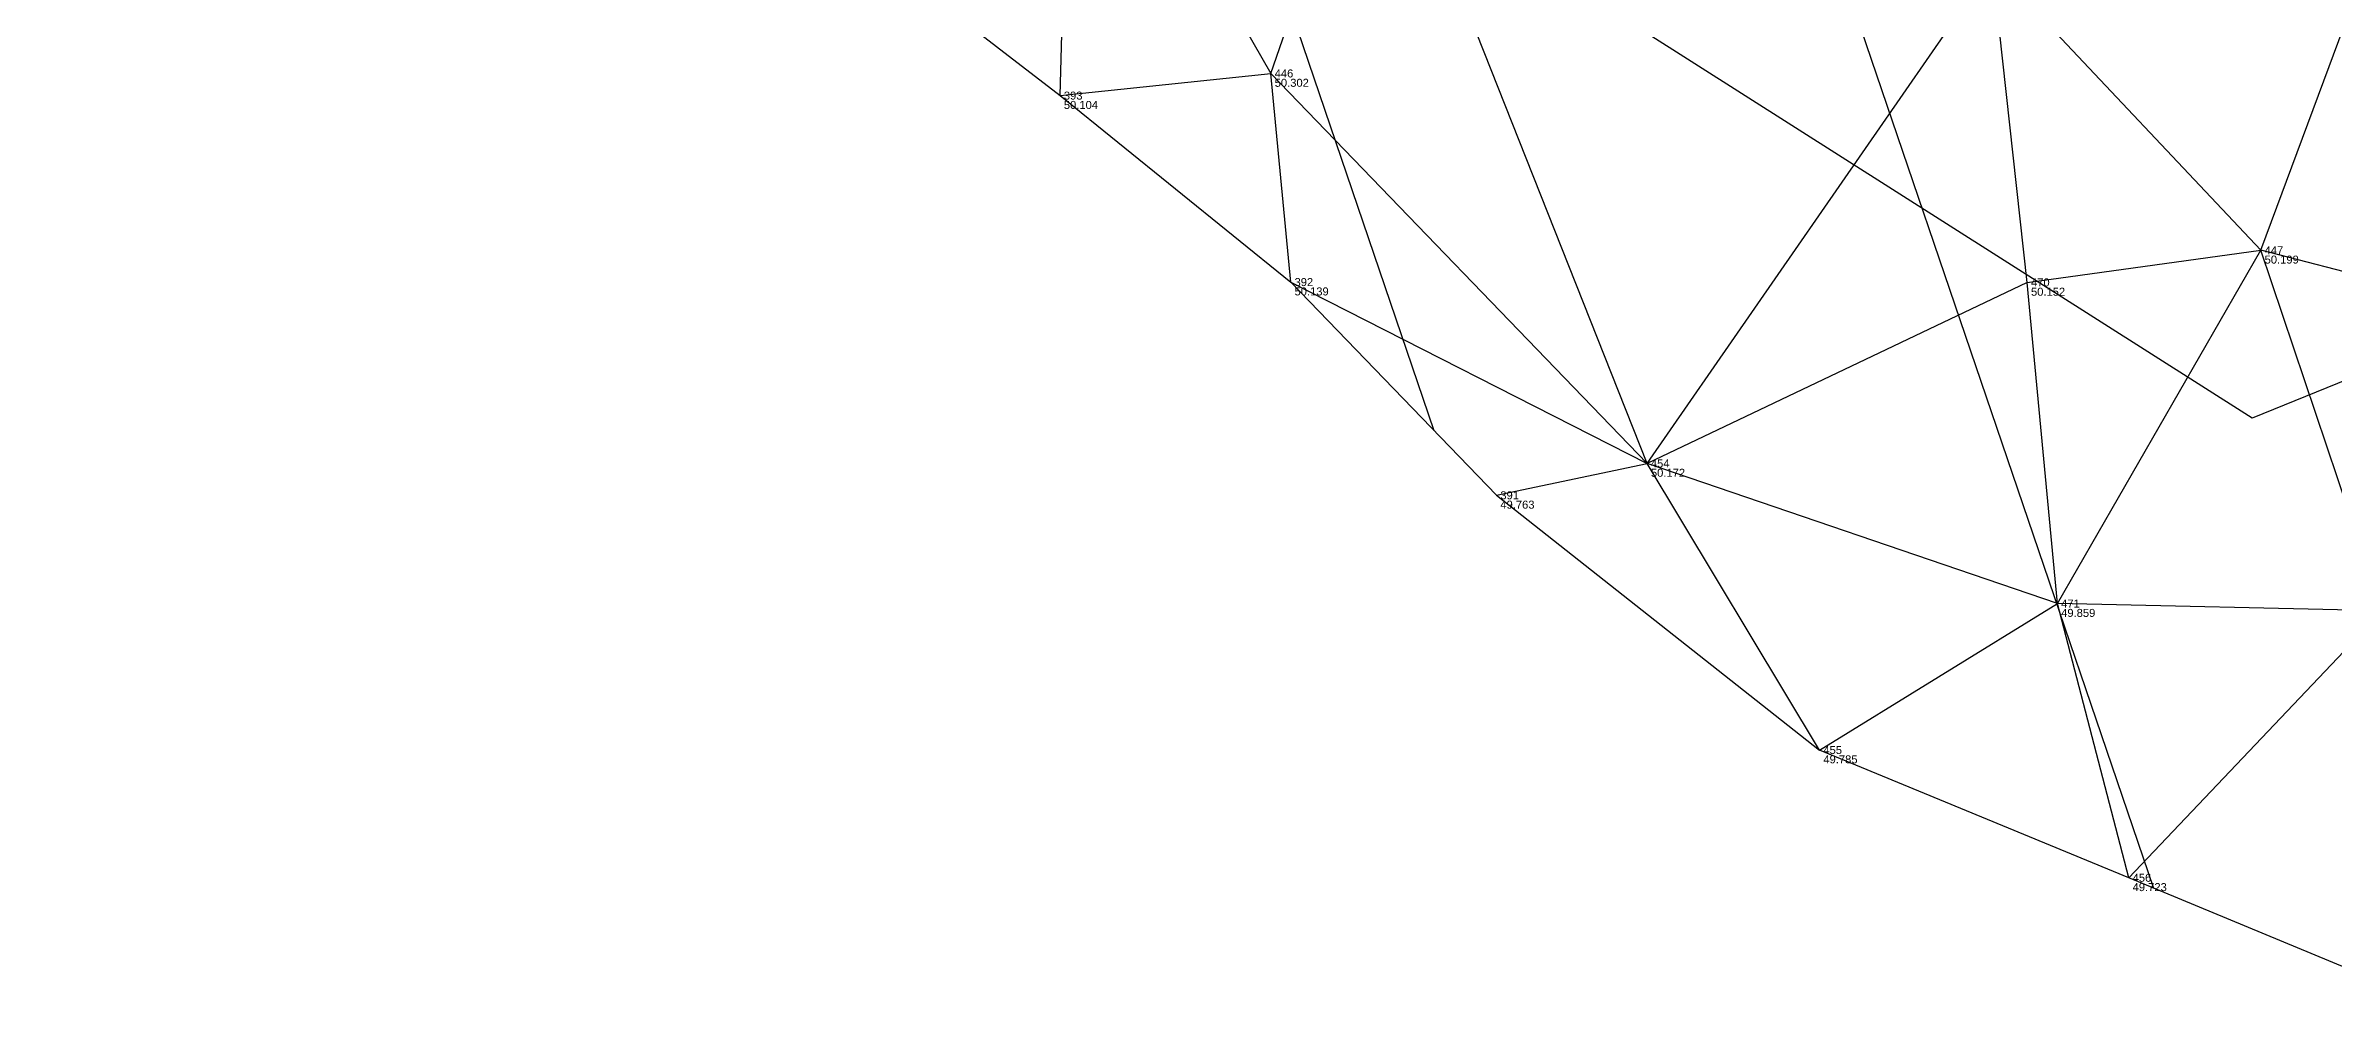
# Model space of a CAD drawing. Header units: millimetres. Extents: x 886 to 1006, y 4909 to 5107.
# Drawn here: x 894.59 to 937.47, y 4958.06 to 4975.77 of the extents above; entities that cross this region are included whole.
import ezdxf

# ---------------------------------------------------------------- set-up
doc = ezdxf.new("R2010")
doc.units = ezdxf.units.MM
for name, color, linetype in [('_Arestas', 8, 'Continuous'), ('_Cotas', 1, 'Continuous'), ('_Nomes', 7, 'Continuous'), ('Seções', 2, 'Continuous')]:
    doc.layers.add(name, color=color, linetype=linetype)
doc.styles.get("Standard").update_dxf_attribs({"font": 'arial.ttf'})

msp = doc.modelspace()

# ---------------------------------------------------------------- linework, layer by layer
msp.add_line((935.949, 4968.798), (894.592, 4995.086))
msp.add_lwpolyline([(989.024, 4991.195), (977.772, 4987.015), (976.582, 4989.956), (969.724, 4987.176), (970.904, 4984.266), (945.326, 4973.895), (945.777, 4972.783), (935.949, 4968.798)])
at = {"layer": '_Arestas'}
for p, q in [((913.606, 4974.838), (913.801, 4981.766)), ((913.801, 4981.766), (917.558, 4975.253)), ((917.558, 4975.253), (919.495, 4980.857)), ((924.61, 4967.948), (919.495, 4980.857)), ((908.543, 4978.742), (913.606, 4974.838)), ((924.61, 4967.948), (931.082, 4977.278)), ((936.114, 4971.941), (931.082, 4977.278)), ((931.735, 4971.339), (931.082, 4977.278)), ((936.114, 4971.941), (938.127, 4977.358)), ((913.606, 4974.838), (917.558, 4975.253)), ((917.93, 4971.345), (917.558, 4975.253)), ((924.61, 4967.948), (917.558, 4975.253)), ((913.606, 4974.838), (917.93, 4971.345)), ((931.735, 4971.339), (936.114, 4971.941)), ((932.299, 4965.323), (936.114, 4971.941)), ((938.626, 4971.29), (936.114, 4971.941)), ((938.387, 4965.185), (936.114, 4971.941)), ((917.93, 4971.345), (924.61, 4967.948)), ((921.788, 4967.351), (917.93, 4971.345)), ((931.735, 4971.339), (924.61, 4967.948)), ((932.299, 4965.323), (931.735, 4971.339)), ((921.788, 4967.351), (924.61, 4967.948)), ((927.842, 4962.58), (924.61, 4967.948)), ((932.299, 4965.323), (924.61, 4967.948)), ((921.788, 4967.351), (927.842, 4962.58)), ((927.842, 4962.58), (932.299, 4965.323)), ((933.64, 4960.187), (932.299, 4965.323)), ((938.387, 4965.185), (932.299, 4965.323)), ((933.64, 4960.187), (938.387, 4965.185)), ((933.64, 4960.187), (927.842, 4962.58)), ((938.75, 4958.062), (933.64, 4960.187))]:
    msp.add_line(p, q, dxfattribs=at)
at = {"layer": 'Seções'}
for p, q in [((910.339, 5029.68), (934.103, 4959.994)), ((900.428, 5027.759), (920.614, 4968.566))]:
    msp.add_line(p, q, dxfattribs=at)

# ---------------------------------------------------------------- texts
at = {"layer": '_Cotas'}
for s, p in [('50.302', (917.628, 4975.003)), ('50.104', (913.676, 4974.588)), ('50.199', (936.184, 4971.691)), ('50.139', (918, 4971.095)), ('50.152', (931.805, 4971.089)), ('50.172', (924.68, 4967.698)), ('49.763', (921.858, 4967.101)), ('49.859', (932.37, 4965.073)), ('49.785', (927.913, 4962.33)), ('49.723', (933.71, 4959.937))]:
    msp.add_text(s, height=0.15, dxfattribs=at).set_placement(p)
at = {"layer": '_Nomes'}
for s, p in [('446', (917.628, 4975.178)), ('393', (913.676, 4974.763)), ('447', (936.184, 4971.866)), ('392', (918, 4971.27)), ('470', (931.805, 4971.264)), ('454', (924.68, 4967.873)), ('391', (921.858, 4967.276)), ('471', (932.37, 4965.248)), ('455', (927.913, 4962.505)), ('456', (933.71, 4960.112))]:
    msp.add_text(s, height=0.15, dxfattribs=at).set_placement(p)

doc.saveas('drawing.dxf')
